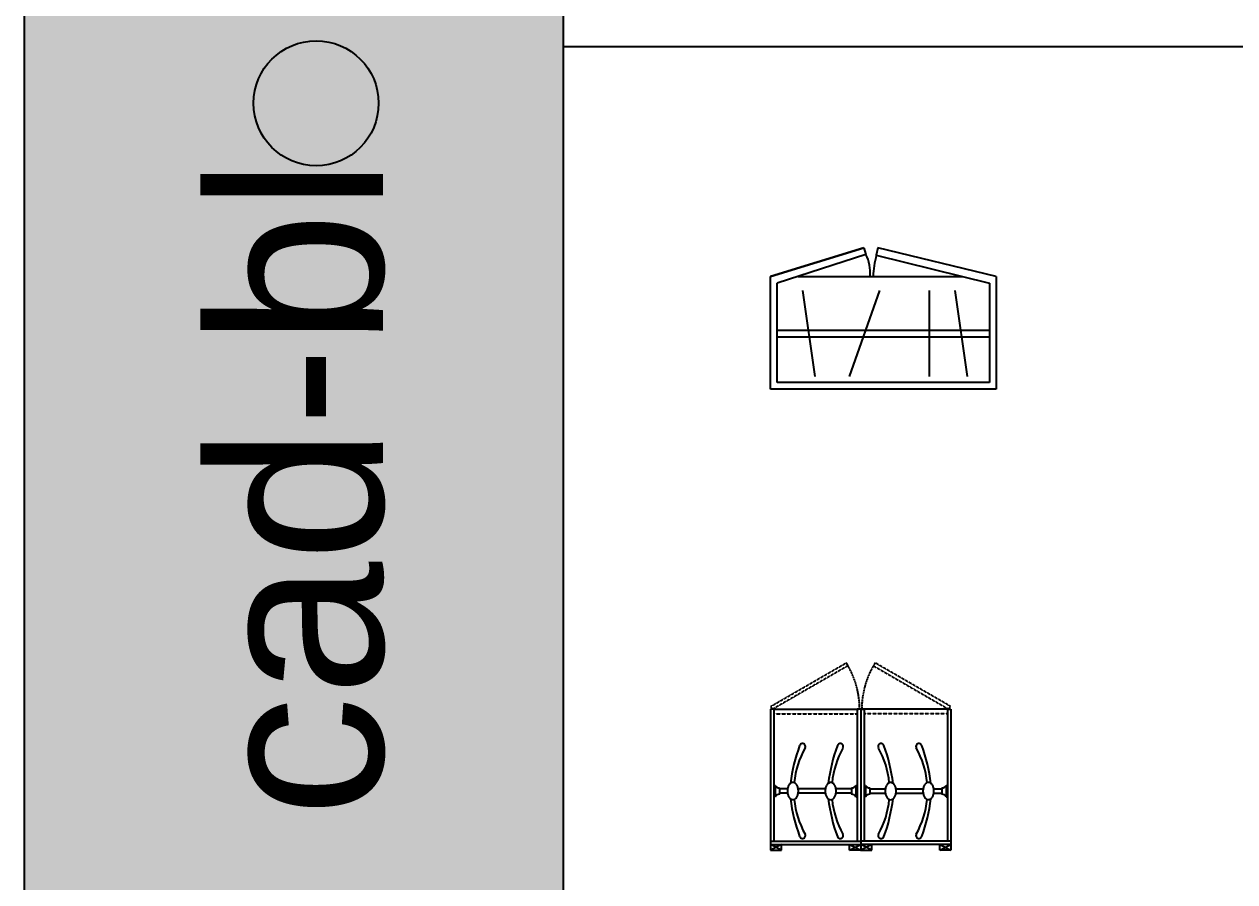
# Model space of a CAD drawing. Header units: millimetres. Extents: x 26866 to 57947, y 17126 to 36221.
# Drawn here: x 26866 to 32227, y 22382 to 26181 of the extents above; entities that cross this region are included whole.
import ezdxf

# ---------------------------------------------------------------- set-up
doc = ezdxf.new("R2010")
doc.units = ezdxf.units.MM
doc.linetypes.add('COL-UG$0$HIDDEN', pattern=[0.375, 0.25, -0.125])
doc.linetypes.add('M-HIDDEN', pattern=[1.875, 1.25, -0.625])
doc.layers.add('www.cad-blocks.net', color=7, linetype='Continuous')
doc.styles.get("Standard").update_dxf_attribs({"font": 'arial.ttf'})

# ---------------------------------------------------------------- blocks, each defined once
blk = doc.blocks.new('A$C7D3A7297')
for p, q in [((414.5, 626.3), (0, 500)), ((0, 500), (414.5, 626.3)), ((423.1, 597.2), (30, 470)), ((414.5, 626.3), (423.1, 597.2)), ((476.1, 626.3), (469.2, 593.8)), ((469.2, 593.8), (970, 470)), ((1000, 500), (476.1, 626.3)), ((0, 0), (0, 500)), ((122.7, 500), (848.7, 500)), ((1000, 500), (1000, 0)), ((30, 30), (30, 470)), ((142.6, 438.3), (197.3, 57.2)), ((482.9, 438.3), (349.5, 57.2)), ((703.5, 438.3), (703.5, 57.2)), ((872.8, 57.2), (818.1, 438.3)), ((970, 470), (970, 30)), ((970.2, 260.6), (29.8, 260.6)), ((970.2, 230.6), (29.8, 230.6)), ((1000, 0), (0, 0)), ((970, 30), (30, 30))]:
    blk.add_line(p, q)
for centre, radius, start, end in [((253.9, 514.3), 188.4, 356.1185, 26.1185), ((970, 470), 515.9, 166.1107, 176.6058)]:
    blk.add_arc(centre, radius, start, end)
blk = doc.blocks.new('A$C1D1C7107')
at = {"linetype": 'M-HIDDEN'}
for p, q in [((2.5, 638), (335.9, 830.5)), ((343.4, 817.5), (10, 625)), ((335.9, 830.5), (343.4, 817.5)), ((464.1, 830.5), (456.6, 817.5)), ((456.6, 817.5), (790, 625)), ((797.5, 638), (464.1, 830.5)), ((10, 625), (2.5, 638)), ((790, 625), (797.5, 638))]:
    blk.add_line(p, q, dxfattribs=at)
for p, q in [((0, 625), (0, 40)), ((15, 625), (0, 625)), ((15, 625), (15, 40)), ((15, 625), (390, 625)), ((232.5, 625), (390, 625)), ((385, 625), (385, 40)), ((390, 625), (385, 625)), ((385, 625), (390, 625)), ((400, 625), (385, 625)), ((400, 625), (400, 40)), ((400, 625), (415, 625)), ((400, 625), (400, 40)), ((410, 625), (415, 625)), ((567.5, 625), (410, 625)), ((785, 625), (410, 625)), ((415, 625), (410, 625)), ((415, 625), (415, 40)), ((785, 625), (785, 40)), ((785, 625), (800, 625)), ((800, 625), (800, 40)), ((21, 287.5), (15, 287.5)), ((21, 287.5), (15, 287.5)), ((15, 287.5), (15, 237.5)), ((21, 287.5), (21, 237.5)), ((21, 287.5), (21, 237.5)), ((40, 276.5), (40, 248.5)), ((40, 276.5), (40, 248.5)), ((76.2, 272.5), (40, 272.5)), ((243.7, 272.5), (123.5, 272.5)), ((360, 272.5), (290.9, 272.5)), ((360, 276.5), (360, 248.5)), ((360, 276.5), (360, 248.5)), ((379, 287.5), (379, 237.5)), ((379, 287.5), (385, 287.5)), ((379, 287.5), (379, 237.5)), ((379, 287.5), (385, 287.5)), ((385, 287.5), (385, 237.5)), ((421, 287.5), (415, 287.5)), ((421, 287.5), (415, 287.5)), ((415, 287.5), (415, 237.5)), ((421, 287.5), (421, 237.5)), ((421, 287.5), (421, 237.5)), ((440, 276.5), (440, 248.5)), ((440, 276.5), (440, 248.5)), ((440, 272.5), (509.1, 272.5)), ((556.3, 272.5), (676.5, 272.5)), ((723.8, 272.5), (760, 272.5)), ((760, 276.5), (760, 248.5)), ((760, 276.5), (760, 248.5)), ((779, 287.5), (779, 237.5)), ((779, 287.5), (785, 287.5)), ((779, 287.5), (779, 237.5)), ((779, 287.5), (785, 287.5)), ((785, 287.5), (785, 237.5)), ((21, 237.5), (15, 237.5)), ((21, 237.5), (15, 237.5)), ((76.2, 252.5), (40, 252.5)), ((243.7, 252.5), (123.4, 252.5)), ((360, 252.5), (291, 252.5)), ((379, 237.5), (385, 237.5)), ((379, 237.5), (385, 237.5)), ((421, 237.5), (415, 237.5)), ((421, 237.5), (415, 237.5)), ((440, 252.5), (509, 252.5)), ((556.3, 252.5), (676.6, 252.5)), ((723.8, 252.5), (760, 252.5)), ((779, 237.5), (785, 237.5)), ((779, 237.5), (785, 237.5)), ((0, 40), (400, 40)), ((0, 40), (0, 25)), ((0, 25), (400, 25)), ((0, 25), (0, 0)), ((50, 25), (0, 0)), ((50, 0), (0, 25)), ((0, 0), (50, 0)), ((0, 0), (50, 0)), ((50, 0), (50, 25)), ((350, 0), (350, 25)), ((350, 25), (400, 0)), ((350, 0), (400, 25)), ((400, 0), (350, 0)), ((400, 0), (350, 0)), ((800, 40), (400, 40)), ((400, 40), (400, 25)), ((400, 40), (400, 25)), ((800, 25), (400, 25)), ((400, 25), (400, 0)), ((450, 25), (400, 0)), ((450, 0), (400, 25)), ((400, 25), (400, 0)), ((400, 0), (450, 0)), ((400, 0), (450, 0)), ((450, 0), (450, 25)), ((750, 0), (750, 25)), ((750, 25), (800, 0)), ((750, 0), (800, 25)), ((800, 0), (750, 0)), ((800, 0), (750, 0)), ((800, 40), (800, 25)), ((800, 25), (800, 0))]:
    blk.add_line(p, q)
at = {"linetype": 'COL-UG$0$HIDDEN'}
for p, q in [((15, 605), (385, 605)), ((785, 605), (415, 605))]:
    blk.add_line(p, q, dxfattribs=at)
at = {"linetype": 'M-HIDDEN'}
for centre, start, end in [((10, 625), 0, 32.2312), ((790, 625), 147.7688, 180)]:
    blk.add_arc(centre, 385.3, start, end, dxfattribs=at)
at = {"linetype": 'ByBlock'}
for centre, radius, start, end in [((830.8, 205.6), 747.4, 159.7319, 172.9987), ((499.5, 261.1), 395.7, 150.9035, 174.4006), ((142.1, 459.9), 13.2, 330.9033, 159.7317), ((998.3, 205.3), 747.4, 159.7319, 172.9987), ((667, 260.8), 395.7, 150.9035, 174.4006), ((309.6, 459.7), 13.2, 330.9033, 159.7317), ((490.4, 459.7), 13.2, 20.2683, 209.0967), ((133, 260.8), 395.7, 5.5994, 29.0965), ((-198.3, 205.3), 747.4, 7.0013, 20.2681), ((657.9, 459.9), 13.2, 20.2683, 209.0967), ((300.5, 261.1), 395.7, 5.5994, 29.0965), ((-30.8, 205.6), 747.4, 7.0013, 20.2681), ((134.6, 262.6), 59.2, 165.12, 179.9997), ((117.5, 267.2), 41.5, 147.3217, 165.1204), ((106.6, 274.1), 28.6, 122.8518, 147.3216), ((99.8, 284.7), 16.1, 89.9997, 122.8516), ((99.8, 284.7), 16.1, 57.1482, 90), ((93, 274.1), 28.6, 32.6783, 57.1481), ((82.2, 267.2), 41.5, 14.8796, 32.6784), ((65, 262.6), 59.2, 359.9999, 14.8797), ((302.1, 262.4), 59.2, 165.12, 179.9997), ((285, 266.9), 41.5, 147.3217, 165.1204), ((274.1, 273.9), 28.6, 122.8518, 147.3216), ((267.3, 284.4), 16.1, 89.9997, 122.8516), ((267.3, 284.4), 16.1, 57.1482, 90), ((260.5, 273.9), 28.6, 32.6783, 57.1481), ((249.7, 266.9), 41.5, 14.8796, 32.6784), ((232.6, 262.4), 59.2, 359.9999, 14.8797), ((567.4, 262.4), 59.2, 165.1203, 180.0001), ((550.3, 266.9), 41.5, 147.3216, 165.1204), ((539.5, 273.9), 28.6, 122.8519, 147.3217), ((532.7, 284.4), 16.1, 90, 122.8518), ((532.7, 284.4), 16.1, 57.1484, 90.0003), ((525.9, 273.9), 28.6, 32.6784, 57.1482), ((515, 266.9), 41.5, 14.8796, 32.6783), ((497.9, 262.4), 59.2, 0.0003, 14.88), ((735, 262.6), 59.2, 165.1203, 180.0001), ((717.8, 267.2), 41.5, 147.3216, 165.1204), ((707, 274.1), 28.6, 122.8519, 147.3217), ((700.2, 284.7), 16.1, 90, 122.8518), ((700.2, 284.7), 16.1, 57.1484, 90.0003), ((693.4, 274.1), 28.6, 32.6784, 57.1482), ((682.5, 267.2), 41.5, 14.8796, 32.6783), ((665.4, 262.6), 59.2, 0.0003, 14.88), ((134.6, 262.6), 59.2, 180.0001, 194.8799), ((117.5, 258.1), 41.5, 194.8795, 212.6782), ((106.6, 251.1), 28.6, 212.6783, 237.1481), ((830.8, 319.7), 747.4, 187.0011, 200.268), ((99.8, 240.6), 16.1, 237.1483, 270.0001), ((99.8, 240.6), 16.1, 269.9999, 302.8517), ((499.5, 264.2), 395.7, 185.5993, 209.0964), ((93, 251.1), 28.6, 302.8518, 327.3215), ((82.2, 258.1), 41.5, 327.3215, 345.1202), ((65, 262.6), 59.2, 345.1202, 359.9999), ((302.1, 262.4), 59.2, 180.0001, 194.8799), ((285, 257.8), 41.5, 194.8795, 212.6782), ((274.1, 250.9), 28.6, 212.6783, 237.1481), ((998.3, 319.4), 747.4, 187.0011, 200.268), ((267.3, 240.3), 16.1, 237.1483, 270.0001), ((267.3, 240.3), 16.1, 269.9999, 302.8517), ((667, 263.9), 395.7, 185.5993, 209.0964), ((260.5, 250.9), 28.6, 302.8518, 327.3215), ((249.7, 257.8), 41.5, 327.3215, 345.1202), ((232.6, 262.4), 59.2, 345.1202, 359.9999), ((133, 263.9), 395.7, 330.9036, 354.4007), ((-198.3, 319.4), 747.4, 339.732, 352.9989), ((567.4, 262.4), 59.2, 180.0001, 194.8798), ((550.3, 257.8), 41.5, 194.8798, 212.6785), ((539.5, 250.9), 28.6, 212.6785, 237.1482), ((532.7, 240.3), 16.1, 237.1483, 270.0001), ((532.7, 240.3), 16.1, 269.9999, 302.8517), ((525.9, 250.9), 28.6, 302.8519, 327.3217), ((515, 257.8), 41.5, 327.3218, 345.1205), ((497.9, 262.4), 59.2, 345.1201, 359.9999), ((300.5, 264.2), 395.7, 330.9036, 354.4007), ((-30.8, 319.7), 747.4, 339.732, 352.9989), ((735, 262.6), 59.2, 180.0001, 194.8798), ((717.8, 258.1), 41.5, 194.8798, 212.6785), ((707, 251.1), 28.6, 212.6785, 237.1482), ((700.2, 240.6), 16.1, 237.1483, 270.0001), ((700.2, 240.6), 16.1, 269.9999, 302.8517), ((693.4, 251.1), 28.6, 302.8519, 327.3217), ((682.5, 258.1), 41.5, 327.3218, 345.1205), ((665.4, 262.6), 59.2, 345.1201, 359.9999), ((142.1, 65.3), 13.2, 200.2682, 29.0966), ((309.6, 65.1), 13.2, 200.2682, 29.0966), ((490.4, 65.1), 13.2, 150.9034, 339.7318), ((657.9, 65.3), 13.2, 150.9034, 339.7318)]:
    blk.add_arc(centre, radius, start, end, dxfattribs=at)
for centre, start, end in [((40, 298.4), 209.9156, 269.9473), ((40, 298.4), 209.9156, 269.9473), ((360, 298.4), 270.0527, 330.0844), ((360, 298.4), 270.0527, 330.0844), ((440, 298.4), 209.9156, 269.9473), ((440, 298.4), 209.9156, 269.9473), ((760, 298.4), 270.0527, 330.0844), ((760, 298.4), 270.0527, 330.0844), ((40, 226.6), 90.0527, 150.0844), ((40, 226.6), 90.0527, 150.0844), ((360, 226.6), 29.9156, 89.9473), ((360, 226.6), 29.9156, 89.9473), ((440, 226.6), 90.0527, 150.0844), ((440, 226.6), 90.0527, 150.0844), ((760, 226.6), 29.9156, 89.9473), ((760, 226.6), 29.9156, 89.9473)]:
    blk.add_arc(centre, 21.9, start, end)
blk = doc.blocks.new('FORMAT')
at = {"true_color": 0x546d8e}
blk.add_hatch(color=155, dxfattribs=at).paths.add_polyline_path([(27882.4, 25831.3, 1), (28435.8, 25831.3, 1)])
at = {"layer": 'www.cad-blocks.net', "true_color": 0x444444}
blk.add_hatch(color=250, dxfattribs=at).paths.add_polyline_path([(29253, 36221.3), (26866.4, 36221.3), (26866.4, 17126.4), (29253, 17126.4)])
at = {"color": 155, "true_color": 0x546d8e}
blk.add_circle((28159.1, 25831.3), 276.7, dxfattribs=at)
at = {"layer": 'www.cad-blocks.net', "color": 250, "true_color": 0x444444}
for p, q in [((26866.4, 36221.3), (26866.4, 17126.4)), ((29253, 36221.3), (29253, 17126.4))]:
    blk.add_line(p, q, dxfattribs=at)
at = {"layer": 'www.cad-blocks.net'}
blk.add_line((29253, 36221.3), (29253, 17126.4), dxfattribs=at)
at = {"layer": 'www.cad-blocks.net', "color": 155, "true_color": 0x546d8e}
blk.add_line((29253, 26082.7), (53210.9, 26082.7), dxfattribs=at)
at = {"insert": (27687.1, 22667.1), "char_height": 768, "attachment_point": 1, "rotation": 90}
blk.add_mtext_dynamic_manual_height_columns('{\\C255;\\c16777215;cad-bl  cks net}', width=26058.341, gutter_width=12.5, heights=[0], dxfattribs=at)

msp = doc.modelspace()

# ---------------------------------------------------------------- block references
for name, p in [('A$C7D3A7297', (30170.7, 24563.9)), ('A$C1D1C7107', (30170.6, 22521.3))]:
    msp.add_blockref(name, p)
at = {"layer": 'www.cad-blocks.net'}
msp.add_blockref('FORMAT', (0, 0), dxfattribs=at)

doc.saveas('drawing.dxf')
